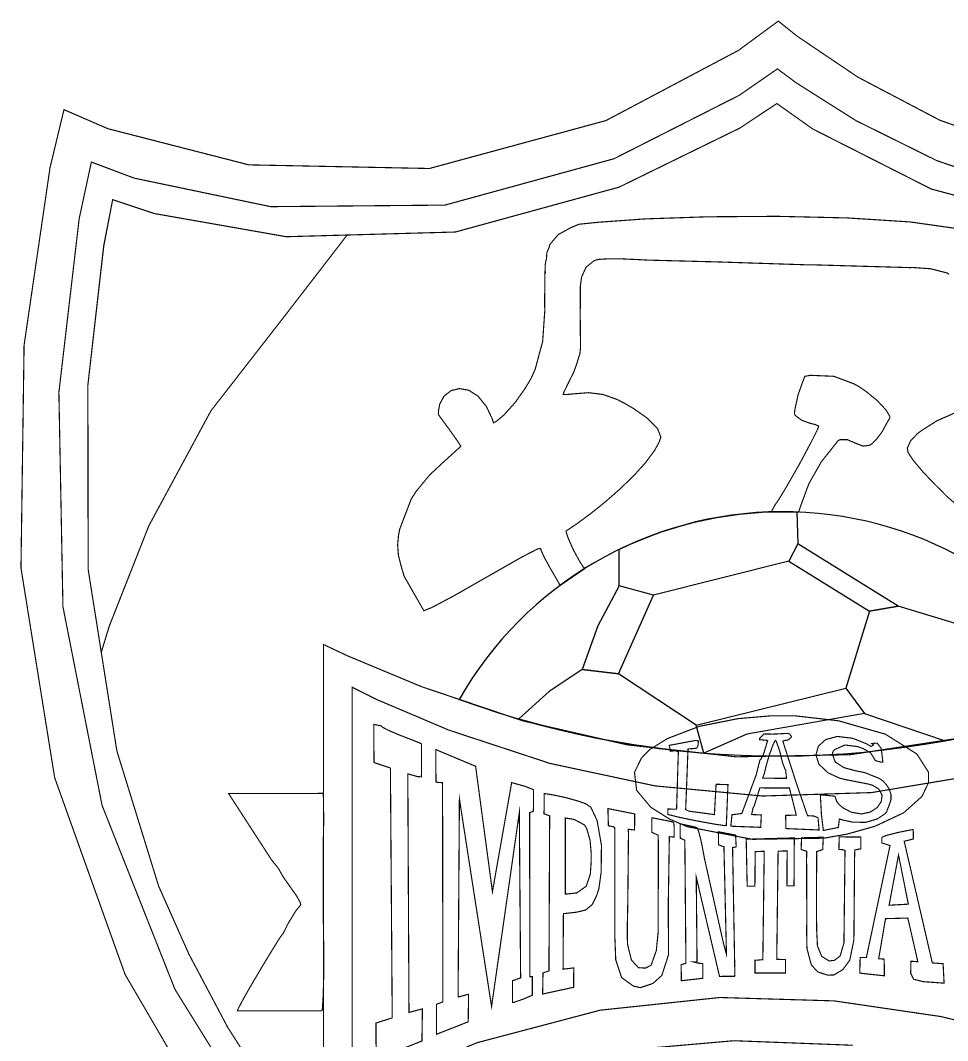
# Model space of a CAD drawing. Header units: millimetres. Extents: x -34.6 to 4, y -36.3 to 5.2.
# Drawn here: x -34.65 to -10.78, y -21.05 to 5.23 of the extents above; entities that cross this region are included whole.
import ezdxf

# ---------------------------------------------------------------- set-up
doc = ezdxf.new("R2010")
doc.units = ezdxf.units.MM

msp = doc.modelspace()

# ---------------------------------------------------------------- linework, layer by layer
at = {"color": 0}
for points in [[(-8.825, 1.887, 0.0293, 0.0293, 0), (-10.989, 2.661, 0.0293, 0.0293, 0), (-13.095, 3.769, 0.0293, 0.0293, 0), (-14.653, 4.821, 0.0293, 0.0293, 0), (-15.141, 5.211, 0.0293, 0.0293, 0), (-16.166, 4.457, 0.0293, 0.0293, 0), (-19.578, 2.649, 0.0293, 0.0293, 0), (-24.121, 1.415, 0.0293, 0.0293, 0), (-28.771, 1.509, 0.0293, 0.0293, 0), (-32.396, 2.44, 0.0293, 0.0293, 0), (-33.527, 2.93, 0.0293, 0.0293, 0), (-33.886, 1.438, 0.0293, 0.0293, 0), (-34.554, -3.138, 0.0293, 0.0293, 0), (-34.634, -8.873, 0.0293, 0.0293, 0), (-33.767, -14.274, 0.0293, 0.0293, 0), (-31.955, -19.341, 0.0293, 0.0293, 0), (-29.196, -24.074, 0.0293, 0.0293, 0)], [(-8.953, 0.899, 0.0293, 0.0293, 0), (-11.067, 1.62, 0.0293, 0.0293, 0), (-13.138, 2.646, 0.0293, 0.0293, 0), (-14.678, 3.62, 0.0293, 0.0293, 0), (-15.163, 3.981, 0.0293, 0.0293, 0), (-16.145, 3.301, 0.0293, 0.0293, 0), (-19.37, 1.666, 0.0293, 0.0293, 0), (-23.721, 0.472, 0.0293, 0.0293, 0), (-28.207, 0.432, 0.0293, 0.0293, 0), (-31.717, 1.166, 0.0293, 0.0293, 0), (-32.822, 1.581, 0.0293, 0.0293, 0), (-32.822, 1.581, 0.0293, 0.0293, 0), (-33.136, 0.121, 0.0293, 0.0293, 0), (-33.658, -4.351, 0.0293, 0.0293, 0), (-33.554, -9.87, 0.0293, 0.0293, 0), (-32.546, -14.99, 0.0293, 0.0293, 0), (-30.671, -19.725, 0.0293, 0.0293, 0), (-27.966, -24.092, 0.0293, 0.0293, 0)], [(-7.064, -0.224, 0.0293, 0.0293, 0), (-11.205, 0.887, 0.0293, 0.0293, 0), (-14.258, 2.435, 0.0293, 0.0293, 0), (-15.178, 3.088, 0.0293, 0.0293, 0), (-16.131, 2.456, 0.0293, 0.0293, 0), (-19.238, 0.935, 0.0293, 0.0293, 0), (-23.453, -0.221, 0.0293, 0.0293, 0), (-27.806, -0.342, 0.0293, 0.0293, 0), (-31.197, 0.254, 0.0293, 0.0293, 0), (-32.274, 0.612, 0.0293, 0.0293, 0), (-32.274, 0.612, 0.0293, 0.0293, 0), (-32.504, -0.567, 0.0293, 0.0293, 0), (-32.912, -4.161, 0.0293, 0.0293, 0), (-32.905, -8.908, 0.0293, 0.0293, 0), (-32.165, -13.589, 0.0293, 0.0293, 0), (-31.092, -17.063, 0.0293, 0.0293, 0), (-30.603, -18.164, 0.0293, 0.0293, 0), (-30.314, -18.813, 0.0293, 0.0293, 0), (-29.314, -20.703, 0.0293, 0.0293, 0), (-27.795, -23.081, 0.0293, 0.0293, 0)], [(-10.512, -0.136, 0.0293, 0.0293, 0), (-11.753, 0.039, 0.0293, 0.0293, 0), (-13.37, 0.142, 0.0293, 0.0293, 0), (-15.17, 0.183, 0.0293, 0.0293, 0), (-16.965, 0.171, 0.0293, 0.0293, 0), (-18.565, 0.117, 0.0293, 0.0293, 0), (-19.779, 0.03, 0.0293, 0.0293, 0), (-20.271, -0.021, 0.0293, 0.0293, 0), (-20.416, -0.082, 0.0293, 0.0293, 0), (-20.485, -0.11, 0.0293, 0.0293, 0), (-20.807, -0.289, 0.0293, 0.0293, 0), (-21.024, -0.546, 0.0293, 0.0293, 0), (-21.04, -0.615, 0.0293, 0.0293, 0), (-21.04, -0.615, 0.0293, 0.0293, 0), (-21.095, -0.743, 0.0293, 0.0293, 0), (-21.098, -0.757, 0.0293, 0.0293, 0), (-21.107, -0.901, 0.0293, 0.0293, 0), (-21.107, -0.915, 0.0293, 0.0293, 0), (-21.119, -0.944, 0.0293, 0.0293, 0), (-21.142, -1.078, 0.0293, 0.0293, 0), (-21.14, -1.222, 0.0293, 0.0293, 0), (-21.138, -1.259, 0.0293, 0.0293, 0), (-21.148, -1.247, 0.0293, 0.0293, 0), (-21.155, -2.068, 0.0293, 0.0293, 0), (-21.151, -2.248, 0.0293, 0.0293, 0), (-21.206, -3.04, 0.0293, 0.0293, 0), (-21.401, -3.763, 0.0293, 0.0293, 0), (-21.467, -3.909, 0.0293, 0.0293, 0), (-21.508, -3.998, 0.0293, 0.0293, 0), (-21.657, -4.249, 0.0293, 0.0293, 0), (-21.917, -4.615, 0.0293, 0.0293, 0), (-22.204, -4.934, 0.0293, 0.0293, 0), (-22.399, -5.099, 0.0293, 0.0293, 0), (-22.473, -5.135, 0.0293, 0.0293, 0), (-22.505, -5.028, 0.0293, 0.0293, 0), (-22.65, -4.723, 0.0293, 0.0293, 0), (-22.869, -4.448, 0.0293, 0.0293, 0), (-23.11, -4.295, 0.0293, 0.0293, 0), (-23.35, -4.254, 0.0293, 0.0293, 0), (-23.57, -4.309, 0.0293, 0.0293, 0), (-23.746, -4.448, 0.0293, 0.0293, 0), (-23.858, -4.659, 0.0293, 0.0293, 0), (-23.891, -4.862, 0.0293, 0.0293, 0), (-23.885, -4.928, 0.0293, 0.0293, 0), (-23.855, -4.971, 0.0293, 0.0293, 0), (-23.754, -5.109, 0.0293, 0.0293, 0), (-23.577, -5.351, 0.0293, 0.0293, 0), (-23.412, -5.584, 0.0293, 0.0293, 0), (-23.329, -5.708, 0.0293, 0.0293, 0), (-23.312, -5.74, 0.0293, 0.0293, 0), (-23.633, -6.032, 0.0293, 0.0293, 0), (-23.726, -6.116, 0.0293, 0.0293, 0), (-24.113, -6.475, 0.0293, 0.0293, 0), (-24.47, -6.911, 0.0293, 0.0293, 0), (-24.547, -7.033, 0.0293, 0.0293, 0), (-24.589, -7.098, 0.0293, 0.0293, 0), (-24.884, -7.868, 0.0293, 0.0293, 0), (-24.901, -7.954, 0.0293, 0.0293, 0), (-24.917, -8.035, 0.0293, 0.0293, 0), (-24.939, -8.284, 0.0293, 0.0293, 0), (-24.918, -8.552, 0.0293, 0.0293, 0), (-24.855, -8.806, 0.0293, 0.0293, 0), (-24.791, -9.016, 0.0293, 0.0293, 0), (-24.771, -9.088, 0.0293, 0.0293, 0), (-24.264, -9.974, 0.0293, 0.0293, 0), (-24.067, -9.896, 0.0293, 0.0293, 0), (-23.501, -9.596, 0.0293, 0.0293, 0), (-22.582, -9.072, 0.0293, 0.0293, 0), (-21.753, -8.598, 0.0293, 0.0293, 0), (-21.341, -8.385, 0.0293, 0.0293, 0), (-21.258, -8.374, 0.0293, 0.0293, 0), (-21.239, -8.437, 0.0293, 0.0293, 0), (-21.154, -8.621, 0.0293, 0.0293, 0), (-21.002, -8.896, 0.0293, 0.0293, 0), (-20.855, -9.148, 0.0293, 0.0293, 0), (-20.777, -9.285, 0.0293, 0.0293, 0), (-20.76, -9.328, 0.0293, 0.0293, 0), (-20.121, -8.89, 0.0293, 0.0293, 0), (-20.157, -8.854, 0.0293, 0.0293, 0), (-20.256, -8.7, 0.0293, 0.0293, 0), (-20.414, -8.409, 0.0293, 0.0293, 0), (-20.545, -8.116, 0.0293, 0.0293, 0), (-20.6, -7.957, 0.0293, 0.0293, 0), (-20.601, -7.918, 0.0293, 0.0293, 0), (-20.524, -7.87, 0.0293, 0.0293, 0), (-20.3, -7.717, 0.0293, 0.0293, 0), (-19.952, -7.459, 0.0293, 0.0293, 0), (-19.581, -7.16, 0.0293, 0.0293, 0), (-19.21, -6.834, 0.0293, 0.0293, 0), (-18.861, -6.497, 0.0293, 0.0293, 0), (-18.559, -6.162, 0.0293, 0.0293, 0), (-18.325, -5.846, 0.0293, 0.0293, 0), (-18.208, -5.635, 0.0293, 0.0293, 0), (-18.183, -5.561, 0.0293, 0.0293, 0), (-18.164, -5.504, 0.0293, 0.0293, 0), (-18.248, -5.286, 0.0293, 0.0293, 0), (-18.525, -5.006, 0.0293, 0.0293, 0), (-18.878, -4.76, 0.0293, 0.0293, 0), (-19.1, -4.632, 0.0293, 0.0293, 0), (-19.172, -4.594, 0.0293, 0.0293, 0), (-19.287, -4.535, 0.0293, 0.0293, 0), (-19.655, -4.404, 0.0293, 0.0293, 0), (-20.026, -4.359, 0.0293, 0.0293, 0), (-20.346, -4.384, 0.0293, 0.0293, 0), (-20.595, -4.407, 0.0293, 0.0293, 0), (-20.678, -4.407, 0.0293, 0.0293, 0), (-20.669, -4.364, 0.0293, 0.0293, 0), (-20.461, -3.936, 0.0293, 0.0293, 0), (-20.44, -3.898, 0.0293, 0.0293, 0), (-20.41, -3.839, 0.0293, 0.0293, 0), (-20.329, -3.618, 0.0293, 0.0293, 0), (-20.269, -3.416, 0.0293, 0.0293, 0), (-20.249, -3.368, 0.0293, 0.0293, 0), (-20.232, -3.204, 0.0293, 0.0293, 0), (-20.239, -2.406, 0.0293, 0.0293, 0), (-20.236, -1.611, 0.0293, 0.0293, 0), (-20.214, -1.449, 0.0293, 0.0293, 0), (-20.205, -1.382, 0.0293, 0.0293, 0), (-20.088, -1.126, 0.0293, 0.0293, 0), (-19.882, -0.961, 0.0293, 0.0293, 0), (-19.827, -0.94, 0.0293, 0.0293, 0), (-19.753, -0.925, 0.0293, 0.0293, 0), (-19.521, -0.911, 0.0293, 0.0293, 0), (-19.144, -0.914, 0.0293, 0.0293, 0), (-18.76, -0.931, 0.0293, 0.0293, 0), (-18.514, -0.944, 0.0293, 0.0293, 0), (-18.432, -0.947, 0.0293, 0.0293, 0), (-18.32, -0.949, 0.0293, 0.0293, 0), (-17.181, -0.979, 0.0293, 0.0293, 0), (-17.068, -0.982, 0.0293, 0.0293, 0), (-16.833, -0.987, 0.0293, 0.0293, 0), (-14.475, -1.064, 0.0293, 0.0293, 0), (-14.24, -1.066, 0.0293, 0.0293, 0), (-11.75, -1.138, 0.0293, 0.0293, 0), (-11.671, -1.136, 0.0293, 0.0293, 0), (-11.221, -1.167, 0.0293, 0.0293, 0), (-10.807, -1.272, 0.0293, 0.0293, 0), (-10.746, -1.307, 0.0293, 0.0293, 0)], [(-10.605, -4.884, 0.0293, 0.0293, 0), (-11.053, -5.079, 0.0293, 0.0293, 0), (-11.471, -5.346, 0.0293, 0.0293, 0), (-11.573, -5.425, 0.0293, 0.0293, 0), (-11.593, -5.449, 0.0293, 0.0293, 0), (-11.735, -5.596, 0.0293, 0.0293, 0), (-11.82, -5.787, 0.0293, 0.0293, 0), (-11.812, -5.833, 0.0293, 0.0293, 0), (-11.802, -5.896, 0.0293, 0.0293, 0), (-11.68, -6.084, 0.0293, 0.0293, 0), (-11.413, -6.405, 0.0293, 0.0293, 0), (-11.111, -6.72, 0.0293, 0.0293, 0), (-10.931, -6.899, 0.0293, 0.0293, 0), (-10.874, -6.957, 0.0293, 0.0293, 0), (-10.8, -7.032, 0.0293, 0.0293, 0), (-10.548, -7.252, 0.0293, 0.0293, 0)], [(-26.848, -23.555, 0.0293, 0.0293, 0), (-26.848, -10.844, 0.0293, 0.0293, 0), (-26.848, -10.844, 0.0293, 0.0293, 0), (-26.227, -11.137, 0.0293, 0.0293, 0), (-24.322, -11.931, 0.0293, 0.0293, 0), (-21.721, -12.81, 0.0293, 0.0293, 0), (-19.028, -13.429, 0.0293, 0.0293, 0), (-16.226, -13.737, 0.0293, 0.0293, 0), (-13.298, -13.683, 0.0293, 0.0293, 0), (-10.229, -13.218, 0.0293, 0.0293, 0), (-7.001, -12.289, 0.0293, 0.0293, 0), (-4.425, -11.251, 0.0293, 0.0293, 0), (-3.596, -10.844, 0.0293, 0.0293, 0), (-3.596, -14.021, 0.0293, 0.0293, 0), (-3.596, -21.172, 0.0293, 0.0293, 0)], [(-13.217, -21.166, 0.0293, 0.0293, 0), (-16.28, -21.049, 0.0293, 0.0293, 0), (-19.581, -21.337, 0.0293, 0.0293, 0)]]:
    msp.add_lwpolyline(points, format="xyseb", dxfattribs=at)
at = {"color": 6}
msp.add_lwpolyline([(-32.567, -11.045, 0.0293, 0.0293, 0), (-32.363, -10.375, 0.0293, 0.0293, 0), (-31.344, -7.79, 0.0293, 0.0293, 0), (-29.746, -4.828, 0.0293, 0.0293, 0), (-27.837, -2.372, 0.0293, 0.0293, 0), (-26.238, -0.298, 0.0293, 0.0293, 0), (-27.806, -0.342, 0.0293, 0.0293, 0), (-31.197, 0.254, 0.0293, 0.0293, 0), (-32.274, 0.612, 0.0293, 0.0293, 0), (-32.503, -0.587, 0.0293, 0.0293, 0), (-32.912, -4.161, 0.0293, 0.0293, 0), (-32.905, -8.908, 0.0293, 0.0293, 0), (-32.567, -11.045, 0.0293, 0.0293, 0)], format="xyseb", close=True, dxfattribs=at)
at = {"color": 0}
for points in [[(-13.937, -6.018, 0.0293, 0.0293, 0), (-13.599, -5.592, 0.0293, 0.0293, 0), (-13.549, -5.569, 0.0293, 0.0293, 0), (-13.364, -5.569, 0.0293, 0.0293, 0), (-13.157, -5.658, 0.0293, 0.0293, 0), (-12.957, -5.736, 0.0293, 0.0293, 0), (-12.783, -5.711, 0.0293, 0.0293, 0), (-12.74, -5.681, 0.0293, 0.0293, 0), (-12.721, -5.668, 0.0293, 0.0293, 0), (-12.609, -5.549, 0.0293, 0.0293, 0), (-12.502, -5.41, 0.0293, 0.0293, 0), (-12.484, -5.386, 0.0293, 0.0293, 0), (-12.461, -5.352, 0.0293, 0.0293, 0), (-12.296, -5.048, 0.0293, 0.0293, 0), (-12.27, -5.017, 0.0293, 0.0293, 0), (-12.272, -4.964, 0.0293, 0.0293, 0), (-12.367, -4.806, 0.0293, 0.0293, 0), (-12.592, -4.565, 0.0293, 0.0293, 0), (-12.859, -4.345, 0.0293, 0.0293, 0), (-13.025, -4.228, 0.0293, 0.0293, 0), (-13.083, -4.194, 0.0293, 0.0293, 0), (-13.188, -4.134, 0.0293, 0.0293, 0), (-13.71, -3.937, 0.0293, 0.0293, 0), (-14.313, -3.912, 0.0293, 0.0293, 0), (-14.459, -3.938, 0.0293, 0.0293, 0), (-14.495, -4.034, 0.0293, 0.0293, 0), (-14.63, -4.407, 0.0293, 0.0293, 0), (-14.715, -4.798, 0.0293, 0.0293, 0), (-14.726, -4.904, 0.0293, 0.0293, 0), (-14.709, -4.939, 0.0293, 0.0293, 0), (-14.544, -5.067, 0.0293, 0.0293, 0), (-14.339, -5.142, 0.0293, 0.0293, 0), (-14.302, -5.152, 0.0293, 0.0293, 0), (-14.294, -5.154, 0.0293, 0.0293, 0), (-14.202, -5.178, 0.0293, 0.0293, 0), (-14.194, -5.18, 0.0293, 0.0293, 0), (-14.186, -5.183, 0.0293, 0.0293, 0), (-14.106, -5.217, 0.0293, 0.0293, 0), (-14.098, -5.221, 0.0293, 0.0293, 0), (-14.13, -5.303, 0.0293, 0.0293, 0), (-14.291, -5.625, 0.0293, 0.0293, 0), (-14.607, -6.217, 0.0293, 0.0293, 0), (-14.95, -6.816, 0.0293, 0.0293, 0), (-15.152, -7.147, 0.0293, 0.0293, 0), (-15.218, -7.238, 0.0293, 0.0293, 0), (-15.223, -7.248, 0.0293, 0.0293, 0), (-15.317, -7.42, 0.0293, 0.0293, 0), (-15.325, -7.429, 0.0293, 0.0293, 0), (-15.266, -7.427, 0.0293, 0.0293, 0), (-14.677, -7.429, 0.0293, 0.0293, 0), (-14.617, -7.432, 0.0293, 0.0293, 0), (-14.572, -7.294, 0.0293, 0.0293, 0), (-14.355, -6.705, 0.0293, 0.0293, 0), (-14.035, -6.142, 0.0293, 0.0293, 0), (-13.937, -6.018, 0.0293, 0.0293, 0)], [(-26.109, -11.946, 0.0293, 0.0293, 0), (-25.501, -12.251, 0.0293, 0.0293, 0), (-23.62, -13.05, 0.0293, 0.0293, 0), (-21.013, -13.908, 0.0293, 0.0293, 0), (-18.314, -14.486, 0.0293, 0.0293, 0), (-15.548, -14.747, 0.0293, 0.0293, 0), (-12.739, -14.658, 0.0293, 0.0293, 0), (-9.913, -14.185, 0.0293, 0.0293, 0), (-7.094, -13.293, 0.0293, 0.0293, 0), (-4.977, -12.33, 0.0293, 0.0293, 0), (-4.307, -11.946, 0.0293, 0.0293, 0), (-4.307, -22.55, 0.0293, 0.0293, 0), (-4.776, -22.347, 0.0293, 0.0293, 0), (-6.205, -21.787, 0.0293, 0.0293, 0), (-8.436, -21.047, 0.0293, 0.0293, 0), (-10.953, -20.427, 0.0293, 0.0293, 0), (-13.705, -20.023, 0.0293, 0.0293, 0), (-16.646, -19.936, 0.0293, 0.0293, 0), (-19.727, -20.263, 0.0293, 0.0293, 0), (-22.897, -21.101, 0.0293, 0.0293, 0), (-25.341, -22.124, 0.0293, 0.0293, 0), (-26.109, -22.55, 0.0293, 0.0293, 0), (-26.109, -11.946, 0.0293, 0.0293, 0)], [(-15.068, -12.683, 0.0293, 0.0293, 0), (-14.699, -12.683, 0.0293, 0.0293, 0), (-13.593, -12.809, 0.0293, 0.0293, 0), (-12.387, -13.153, 0.0293, 0.0293, 0), (-11.575, -13.664, 0.0293, 0.0293, 0), (-11.276, -14.132, 0.0293, 0.0293, 0), (-11.276, -14.289, 0.0293, 0.0293, 0), (-11.276, -14.406, 0.0293, 0.0293, 0), (-11.444, -14.759, 0.0293, 0.0293, 0), (-11.916, -15.18, 0.0293, 0.0293, 0), (-12.654, -15.526, 0.0293, 0.0293, 0), (-13.373, -15.728, 0.0293, 0.0293, 0), (-13.617, -15.771, 0.0293, 0.0293, 0), (-13.972, -15.833, 0.0293, 0.0293, 0), (-15.809, -15.862, 0.0293, 0.0293, 0), (-17.479, -15.538, 0.0293, 0.0293, 0), (-17.75, -15.423, 0.0293, 0.0293, 0), (-17.926, -15.349, 0.0293, 0.0293, 0), (-18.418, -15.04, 0.0293, 0.0293, 0), (-18.787, -14.601, 0.0293, 0.0293, 0), (-18.843, -14.136, 0.0293, 0.0293, 0), (-18.662, -13.767, 0.0293, 0.0293, 0), (-18.571, -13.674, 0.0293, 0.0293, 0), (-18.45, -13.55, 0.0293, 0.0293, 0), (-17.992, -13.266, 0.0293, 0.0293, 0), (-17.175, -12.953, 0.0293, 0.0293, 0), (-16.18, -12.754, 0.0293, 0.0293, 0), (-15.347, -12.683, 0.0293, 0.0293, 0), (-15.068, -12.683, 0.0293, 0.0293, 0)], [(-25.125, -14.027, 0.0293, 0.0293, 0), (-25.078, -20.461, 0.0293, 0.0293, 0), (-25.497, -20.594, 0.0293, 0.0293, 0), (-25.492, -21.524, 0.0293, 0.0293, 0), (-24.313, -21.056, 0.0293, 0.0293, 0), (-24.301, -20.228, 0.0293, 0.0293, 0), (-24.647, -20.321, 0.0293, 0.0293, 0), (-24.677, -14.175, 0.0293, 0.0293, 0), (-24.427, -14.247, 0.0293, 0.0293, 0), (-24.402, -14.249, 0.0293, 0.0293, 0), (-24.325, -14.252, 0.0293, 0.0293, 0), (-24.328, -14.22, 0.0293, 0.0293, 0), (-24.323, -14.216, 0.0293, 0.0293, 0), (-24.326, -13.404, 0.0293, 0.0293, 0), (-24.375, -13.379, 0.0293, 0.0293, 0), (-24.554, -13.307, 0.0293, 0.0293, 0), (-24.875, -13.183, 0.0293, 0.0293, 0), (-25.179, -13.053, 0.0293, 0.0293, 0), (-25.334, -12.973, 0.0293, 0.0293, 0), (-25.363, -12.94, 0.0293, 0.0293, 0), (-25.554, -12.903, 0.0293, 0.0293, 0), (-25.547, -13.875, 0.0293, 0.0293, 0), (-25.518, -13.895, 0.0293, 0.0293, 0), (-25.162, -14.013, 0.0293, 0.0293, 0), (-25.125, -14.027, 0.0293, 0.0293, 0)], [(-15.708, -14.195, 0.0293, 0.0293, 0), (-16.08, -15.197, 0.0293, 0.0293, 0), (-16.332, -15.229, 0.0293, 0.0293, 0), (-16.364, -15.524, 0.0293, 0.0293, 0), (-15.593, -15.554, 0.0293, 0.0293, 0), (-15.579, -15.235, 0.0293, 0.0293, 0), (-15.828, -15.223, 0.0293, 0.0293, 0), (-15.788, -15.042, 0.0293, 0.0293, 0), (-15.764, -15.01, 0.0293, 0.0293, 0), (-15.616, -14.538, 0.0293, 0.0293, 0), (-14.854, -14.541, 0.0293, 0.0293, 0), (-14.678, -15.239, 0.0293, 0.0293, 0), (-14.951, -15.246, 0.0293, 0.0293, 0), (-14.947, -15.585, 0.0293, 0.0293, 0), (-14.091, -15.622, 0.0293, 0.0293, 0), (-14.117, -15.316, 0.0293, 0.0293, 0), (-14.141, -15.296, 0.0293, 0.0293, 0), (-14.229, -15.261, 0.0293, 0.0293, 0), (-14.349, -15.256, 0.0293, 0.0293, 0), (-14.389, -15.252, 0.0293, 0.0293, 0), (-14.672, -14.43, 0.0293, 0.0293, 0), (-15.024, -13.336, 0.0293, 0.0293, 0), (-14.994, -13.32, 0.0293, 0.0293, 0), (-14.888, -13.303, 0.0293, 0.0293, 0), (-14.814, -13.242, 0.0293, 0.0293, 0), (-14.804, -13.217, 0.0293, 0.0293, 0), (-14.813, -13.2, 0.0293, 0.0293, 0), (-14.846, -13.152, 0.0293, 0.0293, 0), (-14.902, -13.133, 0.0293, 0.0293, 0), (-15.02, -13.14, 0.0293, 0.0293, 0), (-15.19, -13.149, 0.0293, 0.0293, 0), (-15.246, -13.151, 0.0293, 0.0293, 0), (-15.301, -13.152, 0.0293, 0.0293, 0), (-15.509, -13.147, 0.0293, 0.0293, 0), (-15.618, -13.255, 0.0293, 0.0293, 0), (-15.622, -13.295, 0.0293, 0.0293, 0), (-15.418, -13.315, 0.0293, 0.0293, 0), (-15.459, -13.474, 0.0293, 0.0293, 0), (-15.474, -13.511, 0.0293, 0.0293, 0), (-15.519, -13.664, 0.0293, 0.0293, 0), (-15.587, -13.796, 0.0293, 0.0293, 0), (-15.614, -13.823, 0.0293, 0.0293, 0), (-15.708, -14.195, 0.0293, 0.0293, 0)], [(-17.525, -15.095, 0.0293, 0.0293, 0), (-17.465, -13.536, 0.0293, 0.0293, 0), (-17.43, -13.531, 0.0293, 0.0293, 0), (-17.323, -13.525, 0.0293, 0.0293, 0), (-17.245, -13.513, 0.0293, 0.0293, 0), (-17.211, -13.463, 0.0293, 0.0293, 0), (-17.199, -13.366, 0.0293, 0.0293, 0), (-17.197, -13.334, 0.0293, 0.0293, 0), (-17.201, -13.333, 0.0293, 0.0293, 0), (-17.209, -13.323, 0.0293, 0.0293, 0), (-17.261, -13.317, 0.0293, 0.0293, 0), (-17.278, -13.317, 0.0293, 0.0293, 0), (-17.946, -13.442, 0.0293, 0.0293, 0), (-17.919, -13.594, 0.0293, 0.0293, 0), (-17.891, -13.591, 0.0293, 0.0293, 0), (-17.808, -13.58, 0.0293, 0.0293, 0), (-17.735, -13.597, 0.0293, 0.0293, 0), (-17.713, -13.608, 0.0293, 0.0293, 0), (-17.727, -14.039, 0.0293, 0.0293, 0), (-17.759, -15.086, 0.0293, 0.0293, 0), (-17.982, -15.081, 0.0293, 0.0293, 0), (-17.987, -15.213, 0.0293, 0.0293, 0), (-17.965, -15.227, 0.0293, 0.0293, 0), (-17.734, -15.285, 0.0293, 0.0293, 0), (-17.254, -15.385, 0.0293, 0.0293, 0), (-16.764, -15.474, 0.0293, 0.0293, 0), (-16.516, -15.509, 0.0293, 0.0293, 0), (-16.479, -15.507, 0.0293, 0.0293, 0), (-16.436, -14.454, 0.0293, 0.0293, 0), (-16.742, -14.444, 0.0293, 0.0293, 0), (-16.786, -15.225, 0.0293, 0.0293, 0), (-17.434, -15.138, 0.0293, 0.0293, 0), (-17.449, -15.134, 0.0293, 0.0293, 0), (-17.518, -15.099, 0.0293, 0.0293, 0), (-17.525, -15.095, 0.0293, 0.0293, 0)], [(-14.95, -14.085, 0.0293, 0.0293, 0), (-14.93, -14.293, 0.0293, 0.0293, 0), (-15.544, -14.286, 0.0293, 0.0293, 0), (-15.496, -14.156, 0.0293, 0.0293, 0), (-15.49, -14.119, 0.0293, 0.0293, 0), (-15.454, -13.971, 0.0293, 0.0293, 0), (-15.377, -13.705, 0.0293, 0.0293, 0), (-15.288, -13.454, 0.0293, 0.0293, 0), (-15.232, -13.332, 0.0293, 0.0293, 0), (-15.21, -13.316, 0.0293, 0.0293, 0), (-15.192, -13.339, 0.0293, 0.0293, 0), (-15.108, -13.579, 0.0293, 0.0293, 0), (-15.042, -13.846, 0.0293, 0.0293, 0), (-15.033, -13.884, 0.0293, 0.0293, 0), (-14.967, -14.059, 0.0293, 0.0293, 0), (-14.95, -14.085, 0.0293, 0.0293, 0)], [(-12.757, -13.469, 0.0293, 0.0293, 0), (-12.868, -13.403, 0.0293, 0.0293, 0), (-13.229, -13.259, 0.0293, 0.0293, 0), (-13.622, -13.212, 0.0293, 0.0293, 0), (-13.921, -13.293, 0.0293, 0.0293, 0), (-14.109, -13.463, 0.0293, 0.0293, 0), (-14.172, -13.687, 0.0293, 0.0293, 0), (-14.095, -13.928, 0.0293, 0.0293, 0), (-13.863, -14.148, 0.0293, 0.0293, 0), (-13.564, -14.286, 0.0293, 0.0293, 0), (-13.459, -14.312, 0.0293, 0.0293, 0), (-13.405, -14.325, 0.0293, 0.0293, 0), (-12.822, -14.439, 0.0293, 0.0293, 0), (-12.765, -14.456, 0.0293, 0.0293, 0), (-12.71, -14.471, 0.0293, 0.0293, 0), (-12.556, -14.566, 0.0293, 0.0293, 0), (-12.47, -14.72, 0.0293, 0.0293, 0), (-12.49, -14.888, 0.0293, 0.0293, 0), (-12.596, -15.044, 0.0293, 0.0293, 0), (-12.773, -15.16, 0.0293, 0.0293, 0), (-13.002, -15.209, 0.0293, 0.0293, 0), (-13.265, -15.163, 0.0293, 0.0293, 0), (-13.483, -15.047, 0.0293, 0.0293, 0), (-13.544, -14.995, 0.0293, 0.0293, 0), (-13.571, -14.973, 0.0293, 0.0293, 0), (-13.636, -14.89, 0.0293, 0.0293, 0), (-13.672, -14.785, 0.0293, 0.0293, 0), (-13.684, -14.751, 0.0293, 0.0293, 0), (-14.059, -14.715, 0.0293, 0.0293, 0), (-14.032, -15.208, 0.0293, 0.0293, 0), (-13.982, -15.634, 0.0293, 0.0293, 0), (-13.596, -15.557, 0.0293, 0.0293, 0), (-13.572, -15.362, 0.0293, 0.0293, 0), (-13.572, -15.361, 0.0293, 0.0293, 0), (-13.564, -15.339, 0.0293, 0.0293, 0), (-13.563, -15.337, 0.0293, 0.0293, 0), (-13.48, -15.366, 0.0293, 0.0293, 0), (-13.22, -15.421, 0.0293, 0.0293, 0), (-12.89, -15.424, 0.0293, 0.0293, 0), (-12.594, -15.337, 0.0293, 0.0293, 0), (-12.399, -15.208, 0.0293, 0.0293, 0), (-12.349, -15.151, 0.0293, 0.0293, 0), (-12.338, -15.11, 0.0293, 0.0293, 0), (-12.291, -14.991, 0.0293, 0.0293, 0), (-12.241, -14.847, 0.0293, 0.0293, 0), (-12.242, -14.689, 0.0293, 0.0293, 0), (-12.305, -14.537, 0.0293, 0.0293, 0), (-12.334, -14.493, 0.0293, 0.0293, 0), (-12.36, -14.454, 0.0293, 0.0293, 0), (-12.453, -14.351, 0.0293, 0.0293, 0), (-12.564, -14.282, 0.0293, 0.0293, 0), (-12.692, -14.234, 0.0293, 0.0293, 0), (-12.822, -14.182, 0.0293, 0.0293, 0), (-12.863, -14.161, 0.0293, 0.0293, 0), (-12.936, -14.14, 0.0293, 0.0293, 0), (-13.159, -14.095, 0.0293, 0.0293, 0), (-13.456, -14.015, 0.0293, 0.0293, 0), (-13.676, -13.87, 0.0293, 0.0293, 0), (-13.746, -13.67, 0.0293, 0.0293, 0), (-13.739, -13.608, 0.0293, 0.0293, 0), (-13.695, -13.553, 0.0293, 0.0293, 0), (-13.428, -13.433, 0.0293, 0.0293, 0), (-13.104, -13.473, 0.0293, 0.0293, 0), (-13.032, -13.499, 0.0293, 0.0293, 0), (-12.961, -13.523, 0.0293, 0.0293, 0), (-12.763, -13.638, 0.0293, 0.0293, 0), (-12.691, -13.753, 0.0293, 0.0293, 0), (-12.645, -13.834, 0.0293, 0.0293, 0), (-12.5, -13.873, 0.0293, 0.0293, 0), (-12.451, -13.876, 0.0293, 0.0293, 0), (-12.457, -13.804, 0.0293, 0.0293, 0), (-12.493, -13.518, 0.0293, 0.0293, 0), (-12.599, -13.383, 0.0293, 0.0293, 0), (-12.63, -13.385, 0.0293, 0.0293, 0), (-12.656, -13.387, 0.0293, 0.0293, 0), (-12.732, -13.396, 0.0293, 0.0293, 0), (-12.717, -13.408, 0.0293, 0.0293, 0), (-12.691, -13.429, 0.0293, 0.0293, 0), (-12.74, -13.463, 0.0293, 0.0293, 0), (-12.757, -13.469, 0.0293, 0.0293, 0)], [(-23.349, -14.821, 0.0293, 0.0293, 0), (-22.521, -20.168, 0.0293, 0.0293, 0), (-21.807, -15.178, 0.0293, 0.0293, 0), (-21.773, -19.431, 0.0293, 0.0293, 0), (-21.983, -19.504, 0.0293, 0.0293, 0), (-21.984, -20.065, 0.0293, 0.0293, 0), (-21.955, -20.063, 0.0293, 0.0293, 0), (-21.73, -19.987, 0.0293, 0.0293, 0), (-21.502, -19.89, 0.0293, 0.0293, 0), (-21.473, -19.879, 0.0293, 0.0293, 0), (-21.47, -19.395, 0.0293, 0.0293, 0), (-21.534, -19.402, 0.0293, 0.0293, 0), (-21.542, -15.177, 0.0293, 0.0293, 0), (-21.445, -15.139, 0.0293, 0.0293, 0), (-21.44, -14.584, 0.0293, 0.0293, 0), (-21.458, -14.576, 0.0293, 0.0293, 0), (-21.649, -14.502, 0.0293, 0.0293, 0), (-21.67, -14.494, 0.0293, 0.0293, 0), (-22.004, -14.402, 0.0293, 0.0293, 0), (-22.499, -17.211, 0.0293, 0.0293, 0), (-22.932, -13.981, 0.0293, 0.0293, 0), (-23.954, -13.552, 0.0293, 0.0293, 0), (-23.953, -14.385, 0.0293, 0.0293, 0), (-23.923, -14.393, 0.0293, 0.0293, 0), (-23.783, -14.404, 0.0293, 0.0293, 0), (-23.774, -20.049, 0.0293, 0.0293, 0), (-23.941, -20.112, 0.0293, 0.0293, 0), (-23.936, -20.882, 0.0293, 0.0293, 0), (-23.122, -20.562, 0.0293, 0.0293, 0), (-23.113, -19.853, 0.0293, 0.0293, 0), (-23.383, -19.923, 0.0293, 0.0293, 0), (-23.349, -14.821, 0.0293, 0.0293, 0)], [(-29.062, -20.279, 0.0293, 0.0293, 0), (-26.897, -20.279, 0.0293, 0.0293, 0), (-26.878, -20.253, 0.0293, 0.0293, 0), (-26.87, -20.141, 0.0293, 0.0293, 0), (-26.853, -19.849, 0.0293, 0.0293, 0), (-26.844, -19.45, 0.0293, 0.0293, 0), (-26.842, -18.992, 0.0293, 0.0293, 0), (-26.844, -18.523, 0.0293, 0.0293, 0), (-26.849, -18.089, 0.0293, 0.0293, 0), (-26.853, -17.737, 0.0293, 0.0293, 0), (-26.854, -17.572, 0.0293, 0.0293, 0), (-26.854, -17.517, 0.0293, 0.0293, 0), (-26.855, -17.398, 0.0293, 0.0293, 0), (-26.853, -16.206, 0.0293, 0.0293, 0), (-26.853, -16.087, 0.0293, 0.0293, 0), (-26.853, -15.981, 0.0293, 0.0293, 0), (-26.842, -15.374, 0.0293, 0.0293, 0), (-26.849, -14.778, 0.0293, 0.0293, 0), (-26.859, -14.678, 0.0293, 0.0293, 0), (-27.339, -14.683, 0.0293, 0.0293, 0), (-28.05, -14.683, 0.0293, 0.0293, 0), (-29.292, -14.68, 0.0293, 0.0293, 0), (-28.184, -16.391, 0.0293, 0.0293, 0), (-28.008, -16.61, 0.0293, 0.0293, 0), (-27.967, -16.683, 0.0293, 0.0293, 0), (-27.885, -16.829, 0.0293, 0.0293, 0), (-27.717, -17.068, 0.0293, 0.0293, 0), (-27.541, -17.318, 0.0293, 0.0293, 0), (-27.447, -17.487, 0.0293, 0.0293, 0), (-27.431, -17.548, 0.0293, 0.0293, 0), (-27.566, -17.712, 0.0293, 0.0293, 0), (-27.587, -17.748, 0.0293, 0.0293, 0), (-27.751, -18.02, 0.0293, 0.0293, 0), (-27.878, -18.271, 0.0293, 0.0293, 0), (-27.974, -18.405, 0.0293, 0.0293, 0), (-27.999, -18.443, 0.0293, 0.0293, 0), (-28.072, -18.56, 0.0293, 0.0293, 0), (-28.216, -18.794, 0.0293, 0.0293, 0), (-28.389, -19.08, 0.0293, 0.0293, 0), (-28.573, -19.389, 0.0293, 0.0293, 0), (-28.75, -19.692, 0.0293, 0.0293, 0), (-28.903, -19.961, 0.0293, 0.0293, 0), (-29.013, -20.166, 0.0293, 0.0293, 0), (-29.055, -20.25, 0.0293, 0.0293, 0), (-29.062, -20.279, 0.0293, 0.0293, 0)], [(-21.026, -15.258, 0.0293, 0.0293, 0), (-21.044, -19.252, 0.0293, 0.0293, 0), (-21.197, -19.303, 0.0293, 0.0293, 0), (-21.207, -19.846, 0.0293, 0.0293, 0), (-20.407, -19.673, 0.0293, 0.0293, 0), (-20.406, -19.174, 0.0293, 0.0293, 0), (-20.681, -19.206, 0.0293, 0.0293, 0), (-20.672, -17.777, 0.0293, 0.0293, 0), (-20.588, -17.767, 0.0293, 0.0293, 0), (-20.333, -17.739, 0.0293, 0.0293, 0), (-20.098, -17.682, 0.0293, 0.0293, 0), (-19.932, -17.544, 0.0293, 0.0293, 0), (-19.826, -17.336, 0.0293, 0.0293, 0), (-19.801, -17.264, 0.0293, 0.0293, 0), (-19.758, -17.13, 0.0293, 0.0293, 0), (-19.7, -16.707, 0.0293, 0.0293, 0), (-19.693, -16.016, 0.0293, 0.0293, 0), (-19.805, -15.377, 0.0293, 0.0293, 0), (-19.966, -15.036, 0.0293, 0.0293, 0), (-20.055, -14.976, 0.0293, 0.0293, 0), (-20.099, -14.947, 0.0293, 0.0293, 0), (-20.269, -14.884, 0.0293, 0.0293, 0), (-20.586, -14.794, 0.0293, 0.0293, 0), (-20.916, -14.722, 0.0293, 0.0293, 0), (-21.107, -14.69, 0.0293, 0.0293, 0), (-21.169, -14.685, 0.0293, 0.0293, 0), (-21.17, -15.204, 0.0293, 0.0293, 0)], [(-19.514, -15.511, 0.0293, 0.0293, 0), (-19.486, -15.519, 0.0293, 0.0293, 0), (-19.389, -15.536, 0.0293, 0.0293, 0), (-19.351, -15.565, 0.0293, 0.0293, 0), (-19.346, -18.417, 0.0293, 0.0293, 0), (-19.325, -18.968, 0.0293, 0.0293, 0), (-19.173, -19.423, 0.0293, 0.0293, 0), (-18.87, -19.643, 0.0293, 0.0293, 0), (-18.781, -19.662, 0.0293, 0.0293, 0), (-18.687, -19.682, 0.0293, 0.0293, 0), (-18.365, -19.572, 0.0293, 0.0293, 0), (-18.138, -19.366, 0.0293, 0.0293, 0), (-17.966, -18.833, 0.0293, 0.0293, 0), (-17.966, -18.345, 0.0293, 0.0293, 0), (-17.97, -18.135, 0.0293, 0.0293, 0), (-17.973, -17.563, 0.0293, 0.0293, 0), (-17.945, -15.795, 0.0293, 0.0293, 0), (-17.863, -15.801, 0.0293, 0.0293, 0), (-17.819, -15.806, 0.0293, 0.0293, 0), (-17.819, -15.743, 0.0293, 0.0293, 0), (-17.821, -15.556, 0.0293, 0.0293, 0), (-17.83, -15.446, 0.0293, 0.0293, 0), (-17.866, -15.413, 0.0293, 0.0293, 0), (-17.926, -15.399, 0.0293, 0.0293, 0), (-17.945, -15.393, 0.0293, 0.0293, 0), (-18.394, -15.307, 0.0293, 0.0293, 0), (-18.394, -15.682, 0.0293, 0.0293, 0), (-18.233, -15.758, 0.0293, 0.0293, 0), (-18.233, -15.758, 0.0293, 0.0293, 0), (-18.229, -15.95, 0.0293, 0.0293, 0), (-18.232, -18.244, 0.0293, 0.0293, 0), (-18.281, -18.73, 0.0293, 0.0293, 0), (-18.415, -19.103, 0.0293, 0.0293, 0), (-18.558, -19.179, 0.0293, 0.0293, 0), (-18.741, -19.167, 0.0293, 0.0293, 0), (-18.921, -18.973, 0.0293, 0.0293, 0), (-19.024, -18.555, 0.0293, 0.0293, 0), (-19.028, -18.105, 0.0293, 0.0293, 0), (-19.02, -17.764, 0.0293, 0.0293, 0), (-19.017, -17.589, 0.0293, 0.0293, 0), (-19.014, -17.426, 0.0293, 0.0293, 0), (-18.998, -15.77, 0.0293, 0.0293, 0), (-19, -15.604, 0.0293, 0.0293, 0), (-18.841, -15.622, 0.0293, 0.0293, 0), (-18.836, -15.209, 0.0293, 0.0293, 0), (-19.527, -15.07, 0.0293, 0.0293, 0), (-19.514, -15.511, 0.0293, 0.0293, 0)], [(-20.394, -15.35, 0.0293, 0.0293, 0), (-20.129, -15.492, 0.0293, 0.0293, 0), (-20.103, -15.533, 0.0293, 0.0293, 0), (-20.075, -15.577, 0.0293, 0.0293, 0), (-19.986, -15.889, 0.0293, 0.0293, 0), (-19.956, -16.234, 0.0293, 0.0293, 0), (-19.956, -16.295, 0.0293, 0.0293, 0), (-19.956, -16.409, 0.0293, 0.0293, 0), (-19.978, -16.754, 0.0293, 0.0293, 0), (-20.085, -17.07, 0.0293, 0.0293, 0), (-20.33, -17.243, 0.0293, 0.0293, 0), (-20.624, -17.274, 0.0293, 0.0293, 0), (-20.621, -15.312, 0.0293, 0.0293, 0)], [(-16.684, -15.668, 0.0293, 0.0293, 0), (-16.678, -16.003, 0.0293, 0.0293, 0), (-16.54, -16.056, 0.0293, 0.0293, 0), (-16.475, -18.824, 0.0293, 0.0293, 0), (-16.555, -18.532, 0.0293, 0.0293, 0), (-16.562, -18.497, 0.0293, 0.0293, 0), (-17.033, -16.395, 0.0293, 0.0293, 0), (-17.041, -16.361, 0.0293, 0.0293, 0), (-17.068, -16.213, 0.0293, 0.0293, 0), (-17.12, -15.944, 0.0293, 0.0293, 0), (-17.181, -15.692, 0.0293, 0.0293, 0), (-17.224, -15.574, 0.0293, 0.0293, 0), (-17.244, -15.564, 0.0293, 0.0293, 0), (-17.269, -15.549, 0.0293, 0.0293, 0), (-17.668, -15.461, 0.0293, 0.0293, 0), (-17.664, -15.833, 0.0293, 0.0293, 0), (-17.546, -15.886, 0.0293, 0.0293, 0), (-17.519, -19.059, 0.0293, 0.0293, 0), (-17.639, -19.088, 0.0293, 0.0293, 0), (-17.638, -19.504, 0.0293, 0.0293, 0), (-17.084, -19.441, 0.0293, 0.0293, 0), (-17.082, -19.066, 0.0293, 0.0293, 0), (-17.097, -19.063, 0.0293, 0.0293, 0), (-17.19, -19.052, 0.0293, 0.0293, 0), (-17.199, -19.051, 0.0293, 0.0293, 0), (-17.282, -19.03, 0.0293, 0.0293, 0), (-17.283, -19.027, 0.0293, 0.0293, 0), (-17.309, -19.021, 0.0293, 0.0293, 0), (-17.232, -19.021, 0.0293, 0.0293, 0), (-17.253, -16.833, 0.0293, 0.0293, 0), (-16.654, -19.393, 0.0293, 0.0293, 0), (-16.266, -19.389, 0.0293, 0.0293, 0), (-16.259, -19.325, 0.0293, 0.0293, 0), (-16.318, -16.074, 0.0293, 0.0293, 0), (-16.239, -16.06, 0.0293, 0.0293, 0), (-16.225, -16.056, 0.0293, 0.0293, 0), (-16.24, -15.753, 0.0293, 0.0293, 0), (-16.684, -15.668, 0.0293, 0.0293, 0)], [(-12.265, -16.022, 0.0293, 0.0293, 0), (-12.873, -18.902, 0.0293, 0.0293, 0), (-12.901, -18.908, 0.0293, 0.0293, 0), (-13.035, -18.906, 0.0293, 0.0293, 0), (-13.043, -19.309, 0.0293, 0.0293, 0), (-12.41, -19.377, 0.0293, 0.0293, 0), (-12.415, -18.947, 0.0293, 0.0293, 0), (-12.557, -18.937, 0.0293, 0.0293, 0), (-12.381, -17.905, 0.0293, 0.0293, 0), (-11.807, -17.89, 0.0293, 0.0293, 0), (-11.549, -19.015, 0.0293, 0.0293, 0), (-11.725, -19.001, 0.0293, 0.0293, 0), (-11.729, -19.078, 0.0293, 0.0293, 0), (-11.734, -19.311, 0.0293, 0.0293, 0), (-11.659, -19.465, 0.0293, 0.0293, 0), (-11.404, -19.528, 0.0293, 0.0293, 0), (-11.006, -19.557, 0.0293, 0.0293, 0), (-10.873, -19.566, 0.0293, 0.0293, 0), (-10.899, -19.066, 0.0293, 0.0293, 0), (-11.177, -19.045, 0.0293, 0.0293, 0), (-11.9, -15.913, 0.0293, 0.0293, 0), (-11.664, -15.852, 0.0293, 0.0293, 0), (-11.668, -15.61, 0.0293, 0.0293, 0), (-11.697, -15.615, 0.0293, 0.0293, 0), (-11.829, -15.638, 0.0293, 0.0293, 0), (-12.079, -15.69, 0.0293, 0.0293, 0), (-12.324, -15.752, 0.0293, 0.0293, 0), (-12.451, -15.797, 0.0293, 0.0293, 0), (-12.475, -15.818, 0.0293, 0.0293, 0), (-12.477, -15.954, 0.0293, 0.0293, 0), (-12.29, -16.016, 0.0293, 0.0293, 0), (-12.289, -16.015, 0.0293, 0.0293, 0), (-12.267, -16.021, 0.0293, 0.0293, 0), (-12.265, -16.022, 0.0293, 0.0293, 0)], [(-15.967, -15.86, 0.0293, 0.0293, 0), (-15.942, -17.068, 0.0293, 0.0293, 0), (-15.743, -17.066, 0.0293, 0.0293, 0), (-15.736, -16.18, 0.0293, 0.0293, 0), (-15.503, -16.169, 0.0293, 0.0293, 0), (-15.539, -18.961, 0.0293, 0.0293, 0), (-15.739, -18.978, 0.0293, 0.0293, 0), (-15.739, -19.304, 0.0293, 0.0293, 0), (-14.956, -19.304, 0.0293, 0.0293, 0), (-14.955, -18.959, 0.0293, 0.0293, 0), (-15.181, -18.952, 0.0293, 0.0293, 0), (-15.146, -16.165, 0.0293, 0.0293, 0), (-14.914, -16.164, 0.0293, 0.0293, 0), (-14.919, -17.061, 0.0293, 0.0293, 0), (-14.736, -17.06, 0.0293, 0.0293, 0), (-14.729, -15.826, 0.0293, 0.0293, 0), (-15.967, -15.86, 0.0293, 0.0293, 0)], [(-13.573, -15.799, 0.0293, 0.0293, 0), (-13.581, -16.122, 0.0293, 0.0293, 0), (-13.491, -16.129, 0.0293, 0.0293, 0), (-13.424, -16.147, 0.0293, 0.0293, 0), (-13.451, -18.528, 0.0293, 0.0293, 0), (-13.548, -18.865, 0.0293, 0.0293, 0), (-13.694, -18.977, 0.0293, 0.0293, 0), (-13.83, -18.996, 0.0293, 0.0293, 0), (-14.024, -18.876, 0.0293, 0.0293, 0), (-14.133, -18.61, 0.0293, 0.0293, 0), (-14.153, -18.203, 0.0293, 0.0293, 0), (-14.156, -17.922, 0.0293, 0.0293, 0), (-14.157, -17.828, 0.0293, 0.0293, 0), (-14.159, -17.691, 0.0293, 0.0293, 0), (-14.153, -16.177, 0.0293, 0.0293, 0), (-13.997, -16.125, 0.0293, 0.0293, 0), (-13.984, -15.809, 0.0293, 0.0293, 0), (-14.543, -15.823, 0.0293, 0.0293, 0), (-14.552, -16.124, 0.0293, 0.0293, 0), (-14.411, -16.17, 0.0293, 0.0293, 0), (-14.413, -16.379, 0.0293, 0.0293, 0), (-14.407, -17.911, 0.0293, 0.0293, 0), (-14.409, -18.066, 0.0293, 0.0293, 0), (-14.412, -18.208, 0.0293, 0.0293, 0), (-14.403, -18.673, 0.0293, 0.0293, 0), (-14.292, -19.095, 0.0293, 0.0293, 0), (-14.124, -19.279, 0.0293, 0.0293, 0), (-13.873, -19.359, 0.0293, 0.0293, 0), (-13.791, -19.358, 0.0293, 0.0293, 0), (-13.712, -19.356, 0.0293, 0.0293, 0), (-13.479, -19.217, 0.0293, 0.0293, 0), (-13.301, -18.973, 0.0293, 0.0293, 0), (-13.195, -18.451, 0.0293, 0.0293, 0), (-13.177, -16.304, 0.0293, 0.0293, 0), (-13.172, -16.136, 0.0293, 0.0293, 0), (-13.018, -16.107, 0.0293, 0.0293, 0), (-13.016, -15.804, 0.0293, 0.0293, 0), (-13.573, -15.799, 0.0293, 0.0293, 0)], [(-11.794, -17.532, 0.0293, 0.0293, 0), (-12.289, -17.56, 0.0293, 0.0293, 0), (-12.046, -16.266, 0.0293, 0.0293, 0), (-11.794, -17.532, 0.0293, 0.0293, 0)]]:
    msp.add_lwpolyline(points, format="xyseb", close=True, dxfattribs=at)
at = {"color": 1}
msp.add_lwpolyline([(-23.355, -12.258, 0.179811), (-6.75, -12.188, 0.578008)], format="xyb", close=True, dxfattribs=at)
at = {"color": 2}
for points in [[(-19.24, -9.335), (-19.24, -8.397, -0.123851), (-14.666, -7.431), (-14.642, -8.248), (-14.873, -8.701), (-18.357, -9.577)], [(-12.92, -12.625), (-10.849, -13.325, 0.031913), (-7.901, -12.587), (-8.528, -11.105), (-8.967, -10.792), (-12.059, -9.853), (-12.795, -9.983), (-13.4, -11.966)]]:
    msp.add_lwpolyline(points, format="xyb", close=True, dxfattribs=at)
for points in [[(-12.059, -9.853), (-14.642, -8.248), (-14.873, -8.701), (-12.795, -9.983)], [(-19.25, -11.6), (-18.357, -9.577), (-19.24, -9.335), (-19.79, -10.362), (-20.193, -11.489)]]:
    msp.add_lwpolyline(points, close=True, dxfattribs=at)
msp.add_lwpolyline([(-17.259, -12.925), (-13.4, -11.966), (-12.92, -12.625), (-15.955, -13.15), (-17.06, -13.639), (-17.259, -12.925), (-19.25, -11.6), (-20.193, -11.489), (-21.041, -12.057), (-21.822, -12.762), (-20.838, -13.026), (-19.853, -13.246), (-18.862, -13.424), (-17.871, -13.559), (-17.06, -13.639)], dxfattribs=at)

doc.saveas('drawing.dxf')
